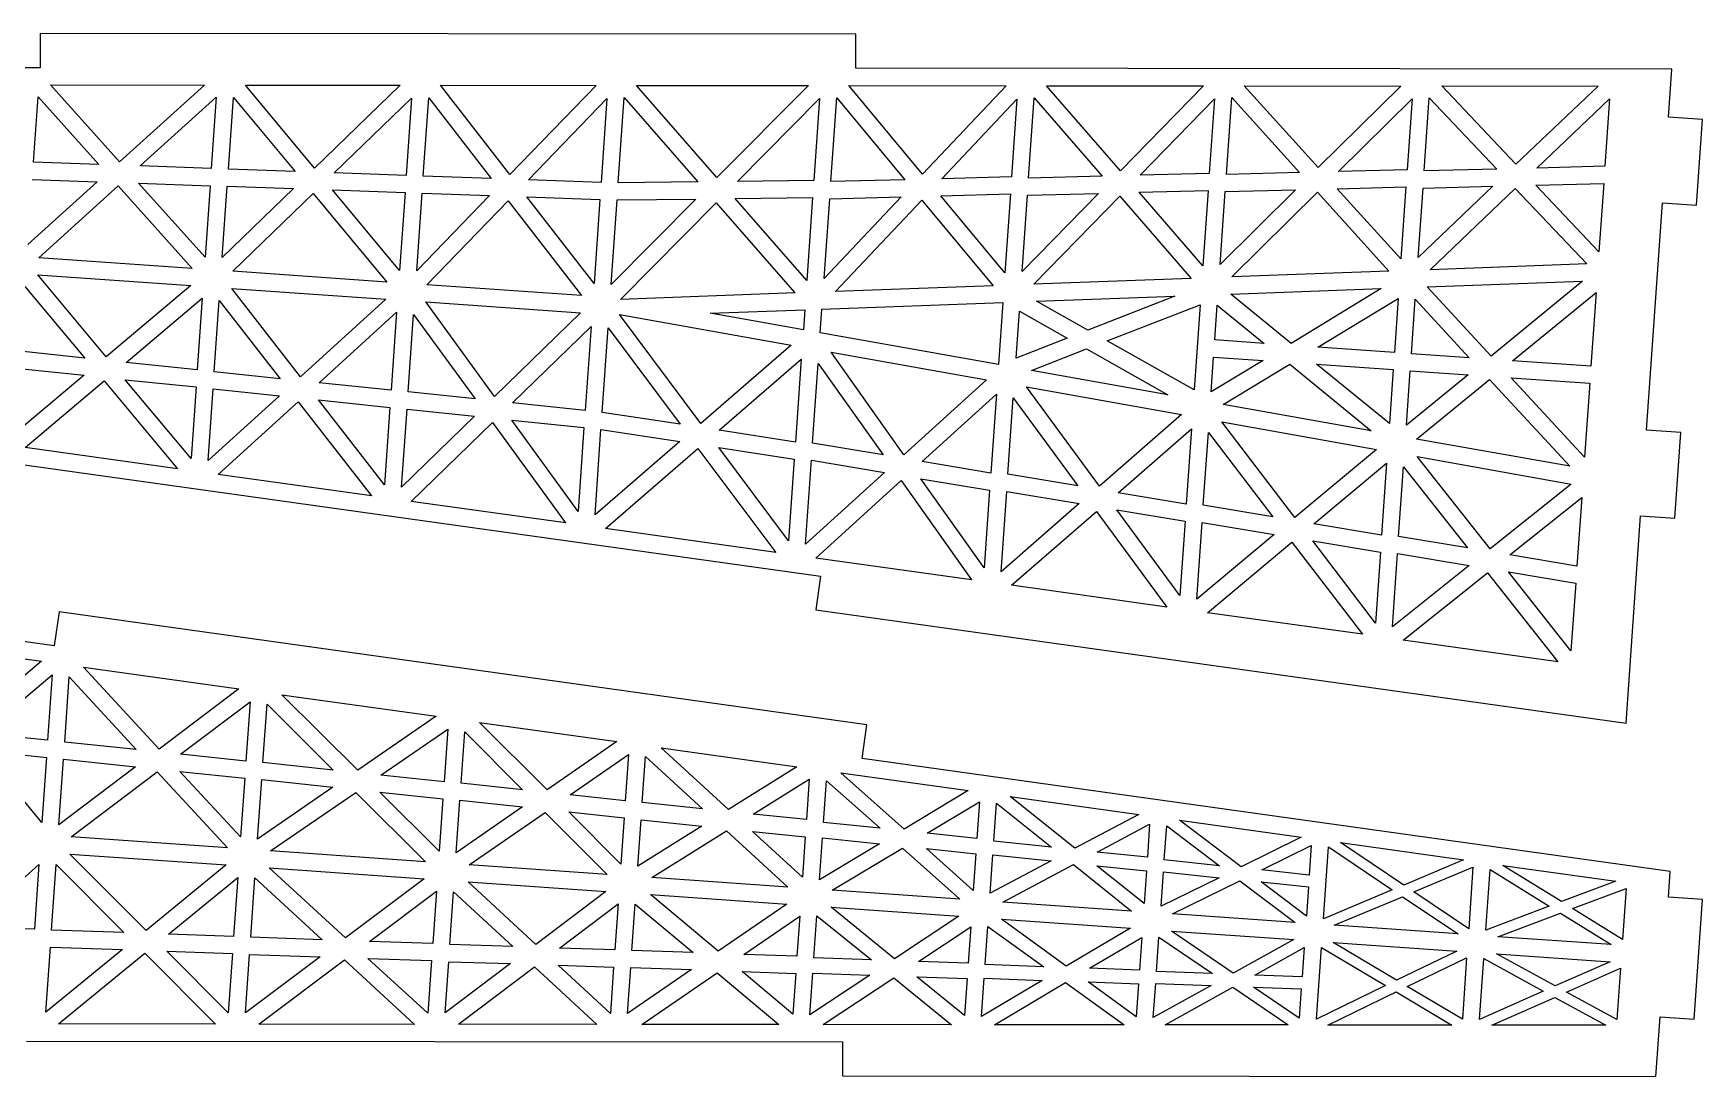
# Model space of a CAD drawing. Extents: x -150 to 161, y -98 to 106.
# Drawn here: x 5.5 to 161.4, y 8.5 to 105.9 of the extents above; entities that cross this region are included whole.
import ezdxf

# ---------------------------------------------------------------- set-up
doc = ezdxf.new("R2010")
doc.units = 0
doc.header["$MEASUREMENT"] = 0
doc.layers.add('CYAN', color=4, linetype='Continuous')

msp = doc.modelspace()

# ---------------------------------------------------------------- linework, layer by layer
at = {"layer": 'CYAN'}
for p, q in [((6.135006, 105.896998), (6.131006, 102.688998)), ((82.315006, 105.822998), (6.135006, 105.896998)), ((82.313006, 102.634998), (82.315006, 105.822998)), ((6.131006, 102.688998), (-70.048994, 102.763998)), ((158.493006, 102.560998), (82.313006, 102.634998)), ((158.179006, 98.071998), (158.493006, 102.560998)), ((5.514006, 93.870998), (5.941006, 99.975998)), ((5.941006, 99.975998), (11.614006, 93.644998)), ((13.537006, 93.910998), (7.102006, 101.097998)), ((7.102006, 101.097998), (21.476006, 101.074998)), ((21.476006, 101.074998), (13.537006, 93.910998)), ((15.474006, 93.514998), (22.579006, 99.934998)), ((22.579006, 99.934998), (22.113006, 93.271998)), ((23.713006, 93.219998), (24.182006, 99.923998)), ((24.182006, 99.923998), (29.934006, 93.004998)), ((31.760006, 93.318998), (25.305006, 101.067998)), ((25.305006, 101.067998), (39.759006, 101.059998)), ((39.759006, 101.059998), (31.760006, 93.318998)), ((33.593006, 92.869998), (40.818006, 99.862998)), ((40.818006, 99.862998), (40.313006, 92.640998)), ((41.912006, 92.568998), (42.423006, 99.870998)), ((42.423006, 99.870998), (48.232006, 92.346998)), ((43.508006, 101.057998), (58.043006, 101.043998)), ((49.982006, 92.705998), (43.508006, 101.057998)), ((58.043006, 101.043998), (49.982006, 92.705998)), ((51.732006, 92.222998), (59.059006, 99.809998)), ((59.059006, 99.809998), (58.512006, 91.988998)), ((60.113006, 91.937998), (60.671006, 99.917998)), ((60.671006, 99.917998), (67.558006, 92.038998)), ((69.330006, 92.435998), (61.812006, 101.040998)), ((61.812006, 101.040998), (77.871006, 101.040998)), ((77.871006, 101.040998), (69.330006, 92.435998)), ((71.250006, 92.080998), (78.907006, 99.805998)), ((78.907006, 99.805998), (78.373006, 92.163998)), ((79.969006, 92.052998), (80.516006, 99.873998)), ((80.516006, 99.873998), (86.878006, 92.230998)), ((88.539006, 92.756998), (81.640006, 101.037998)), ((81.640006, 101.037998), (96.334006, 101.012998)), ((96.334006, 101.012998), (88.539006, 92.756998)), ((90.334006, 92.330998), (97.349006, 99.758998)), ((97.349006, 99.758998), (96.841006, 92.496998)), ((98.437006, 92.384998), (98.962006, 99.886998)), ((98.962006, 99.886998), (105.307006, 92.566998)), ((107.006006, 93.068998), (100.103006, 101.009998)), ((100.103006, 101.009998), (114.758006, 101.007998)), ((114.758006, 101.007998), (107.006006, 93.068998)), ((108.842006, 92.659998), (115.795006, 99.772998)), ((115.795006, 99.772998), (115.309006, 92.829998)), ((116.905006, 92.717998), (117.408006, 99.899998)), ((117.408006, 99.899998), (123.735006, 92.901998)), ((125.471006, 93.361998), (118.567006, 101.001998)), ((118.567006, 101.001998), (133.182006, 100.982998)), ((133.182006, 100.982998), (125.471006, 93.361998)), ((127.370006, 92.988998), (134.241006, 99.785998)), ((134.241006, 99.785998), (133.777006, 93.161998)), ((135.374006, 93.049998), (135.852006, 99.893998)), ((135.852006, 99.893998), (142.162006, 93.216998)), ((143.938006, 93.674998), (137.032006, 100.993998)), ((137.032006, 100.993998), (151.606006, 100.976998)), ((151.606006, 100.976998), (143.938006, 93.674998)), ((145.898006, 93.316998), (152.686006, 99.798998)), ((152.686006, 99.798998), (152.246006, 93.494998)), ((161.372006, 97.848998), (158.179006, 98.071998)), ((160.814006, 89.867998), (161.372006, 97.848998)), ((11.614006, 93.644998), (5.514006, 93.870998)), ((11.462006, 92.051998), (4.977006, 86.189998)), ((5.401006, 92.254998), (11.462006, 92.051998)), ((22.113006, 93.271998), (15.474006, 93.514998)), ((29.934006, 93.004998), (23.713006, 93.219998)), ((40.313006, 92.640998), (33.593006, 92.869998)), ((48.232006, 92.346998), (41.912006, 92.568998)), ((58.512006, 91.988998), (51.732006, 92.222998)), ((67.558006, 92.038998), (60.113006, 91.937998)), ((78.373006, 92.163998), (71.250006, 92.080998)), ((86.878006, 92.230998), (79.969006, 92.052998)), ((96.841006, 92.496998), (90.334006, 92.330998)), ((105.307006, 92.566998), (98.437006, 92.384998)), ((115.309006, 92.829998), (108.842006, 92.659998)), ((123.735006, 92.901998), (116.905006, 92.717998)), ((133.777006, 93.161998), (127.370006, 92.988998)), ((142.162006, 93.216998), (135.374006, 93.049998)), ((152.246006, 93.494998), (145.898006, 93.316998)), ((6.014006, 84.953998), (13.419006, 91.653998)), ((13.419006, 91.653998), (20.319006, 83.953998)), ((21.534006, 84.991998), (15.322006, 91.921998)), ((15.322006, 91.921998), (22.001006, 91.675998)), ((22.001006, 91.675998), (21.534006, 84.991998)), ((23.136006, 84.959998), (23.602006, 91.623998)), ((29.782006, 91.411998), (23.136006, 84.959998)), ((23.602006, 91.623998), (29.782006, 91.411998)), ((24.129006, 83.687998), (31.635006, 90.961998)), ((31.635006, 90.961998), (38.514006, 82.681998)), ((39.693006, 83.761998), (33.441006, 91.276998)), ((33.441006, 91.276998), (40.202006, 91.043998)), ((40.202006, 91.043998), (39.693006, 83.761998)), ((41.294006, 83.729998), (41.801006, 90.972998)), ((48.081006, 90.753998), (41.294006, 83.729998)), ((41.801006, 90.972998), (48.081006, 90.753998)), ((51.581006, 90.629998), (58.401006, 90.392998)), ((57.851006, 82.532998), (51.581006, 90.629998)), ((67.365006, 90.427998), (59.448006, 82.440998)), ((60.001006, 90.341998), (67.365006, 90.427998)), ((71.037006, 90.471998), (78.261006, 90.567998)), ((77.720006, 82.826998), (71.037006, 90.471998)), ((78.261006, 90.567998), (77.720006, 82.826998)), ((86.526006, 90.631998), (79.337006, 83.014998)), ((79.337006, 83.014998), (79.857006, 90.456998)), ((79.857006, 90.456998), (86.526006, 90.631998)), ((90.222006, 90.733998), (96.729006, 90.900998)), ((96.215006, 83.538998), (90.222006, 90.733998)), ((96.729006, 90.900998), (96.215006, 83.538998)), ((104.953006, 90.946998), (97.827006, 83.666998)), ((97.827006, 83.666998), (98.326006, 90.788998)), ((98.326006, 90.788998), (104.953006, 90.946998)), ((98.907006, 82.468998), (106.941006, 90.707998)), ((106.941006, 90.707998), (113.600006, 83.004998)), ((108.750006, 91.062998), (115.198006, 91.232998)), ((114.705006, 84.190998), (108.750006, 91.062998)), ((115.198006, 91.232998), (114.705006, 84.190998)), ((123.361006, 91.283998), (116.318006, 84.317998)), ((116.318006, 84.317998), (116.794006, 91.121998)), ((116.794006, 91.121998), (123.361006, 91.283998)), ((117.420006, 83.158998), (125.410006, 91.060998)), ((125.410006, 91.060998), (132.073006, 83.697998)), ((127.258006, 91.392998), (133.666006, 91.565998)), ((133.196006, 84.841998), (127.258006, 91.392998)), ((133.666006, 91.565998), (133.196006, 84.841998)), ((141.789006, 91.618998), (134.808006, 84.969998)), ((134.808006, 84.969998), (135.262006, 91.453998)), ((135.262006, 91.453998), (141.789006, 91.618998)), ((135.932006, 83.828998), (143.880006, 91.412998)), ((143.880006, 91.412998), (150.545006, 84.370998)), ((145.786006, 91.720998), (152.133006, 91.878998)), ((151.686006, 85.493998), (145.786006, 91.720998)), ((152.133006, 91.878998), (151.686006, 85.493998)), ((42.245006, 82.420998), (49.831006, 90.270998)), ((49.831006, 90.270998), (56.690006, 81.410998)), ((58.401006, 90.392998), (57.851006, 82.532998)), ((59.448006, 82.440998), (60.001006, 90.341998)), ((60.334006, 81.055998), (69.265006, 90.074998)), ((69.265006, 90.074998), (76.616006, 81.660998)), ((80.395006, 81.797998), (88.450006, 90.336998)), ((88.450006, 90.336998), (95.128006, 82.331998)), ((156.136006, 68.842998), (157.621006, 90.090998)), ((157.621006, 90.090998), (160.814006, 89.867998)), ((20.319006, 83.953998), (6.014006, 84.953998)), ((150.545006, 84.370998), (135.932006, 83.828998)), ((12.303006, 75.692998), (5.902006, 83.357998)), ((5.902006, 83.357998), (20.207006, 82.357998)), ((38.514006, 82.681998), (24.129006, 83.687998)), ((113.600006, 83.004998), (98.907006, 82.468998)), ((132.073006, 83.697998), (117.420006, 83.158998)), ((135.659006, 82.223998), (150.171006, 82.752998)), ((150.171006, 82.752998), (141.623006, 75.771998)), ((4.704006, 82.278998), (10.310006, 75.571998)), ((20.207006, 82.357998), (12.303006, 75.692998)), ((14.150006, 75.162998), (21.266006, 81.160998)), ((21.266006, 81.160998), (20.799006, 74.477998)), ((30.438006, 73.843998), (24.018006, 82.091998)), ((24.018006, 82.091998), (38.403006, 81.085998)), ((38.403006, 81.085998), (30.438006, 73.843998)), ((56.690006, 81.410998), (42.245006, 82.420998)), ((76.616006, 81.660998), (60.334006, 81.055998)), ((95.128006, 82.331998), (80.395006, 81.797998)), ((99.157006, 80.886998), (112.082006, 81.366998)), ((112.082006, 81.366998), (103.960006, 78.185998)), ((117.327006, 81.540998), (131.357006, 82.063998)), ((122.961006, 76.956998), (117.327006, 81.540998)), ((131.357006, 82.063998), (122.961006, 76.956998)), ((125.442006, 76.602998), (132.938006, 81.150998)), ((132.938006, 81.150998), (132.585006, 76.103998)), ((134.181006, 75.991998), (134.536006, 81.079998)), ((134.536006, 81.079998), (139.588006, 75.613998)), ((141.623006, 75.771998), (135.659006, 82.223998)), ((143.618006, 75.331998), (151.421006, 81.702998)), ((151.421006, 81.702998), (150.940006, 74.819998)), ((22.391006, 74.305998), (22.857006, 80.969998)), ((22.857006, 80.969998), (28.540006, 73.655998)), ((32.183006, 73.279998), (39.419006, 79.851998)), ((39.419006, 79.851998), (38.910006, 72.569998)), ((40.503006, 72.417998), (41.010006, 79.659998)), ((41.010006, 79.659998), (46.753006, 71.759998)), ((48.553006, 71.994998), (42.134006, 80.824998)), ((42.134006, 80.824998), (56.578006, 79.814998)), ((56.578006, 79.814998), (48.553006, 71.994998)), ((67.825006, 69.484998), (60.236006, 79.658998)), ((60.236006, 79.658998), (76.276006, 76.792998)), ((68.685006, 79.769998), (77.529006, 80.093998)), ((77.398006, 78.218998), (68.685006, 79.769998)), ((77.529006, 80.093998), (77.398006, 78.218998)), ((78.981006, 77.926998), (79.137006, 80.161998)), ((79.137006, 80.161998), (96.021006, 80.765998)), ((96.021006, 80.765998), (95.616006, 74.979998)), ((97.261006, 75.565998), (97.568006, 79.955998)), ((97.568006, 79.955998), (102.043006, 77.436998)), ((103.960006, 78.185998), (99.157006, 80.886998)), ((105.774006, 77.176998), (114.451006, 80.558998)), ((114.451006, 80.558998), (113.896006, 72.618998)), ((115.826006, 77.275998), (116.053006, 80.527998)), ((116.053006, 80.527998), (120.434006, 76.952998)), ((50.236006, 71.396998), (57.572006, 78.541998)), ((57.572006, 78.541998), (57.022006, 70.680998)), ((58.614006, 70.509998), (59.167006, 78.410998)), ((59.167006, 78.410998), (65.894006, 69.398998)), ((76.276006, 76.792998), (67.825006, 69.484998)), ((95.616006, 74.979998), (78.981006, 77.926998)), ((102.043006, 77.436998), (97.261006, 75.565998)), ((98.705006, 74.422998), (103.837006, 76.429998)), ((103.837006, 76.429998), (111.437006, 72.148998)), ((113.896006, 72.618998), (105.774006, 77.176998)), ((120.434006, 76.952998), (115.826006, 77.275998)), ((132.585006, 76.103998), (125.442006, 76.602998)), ((10.310006, 75.571998), (4.280006, 76.213998)), ((20.799006, 74.477998), (14.150006, 75.162998)), ((69.525006, 68.844998), (77.207006, 75.484998)), ((77.207006, 75.484998), (76.665006, 67.743998)), ((78.261006, 67.631998), (78.782006, 75.073998)), ((78.782006, 75.073998), (84.841006, 66.530998)), ((79.998006, 76.131998), (94.514006, 73.552998)), ((86.787006, 66.554998), (79.998006, 76.131998)), ((115.486006, 72.426998), (115.714006, 75.679998)), ((120.323006, 75.356998), (115.486006, 72.426998)), ((115.714006, 75.679998), (120.323006, 75.356998)), ((116.607006, 71.245998), (122.824006, 75.001998)), ((122.824006, 75.001998), (130.428006, 68.775998)), ((132.120006, 69.459998), (125.330006, 75.006998)), ((125.330006, 75.006998), (132.473006, 74.507998)), ((139.588006, 75.613998), (134.181006, 75.991998)), ((150.940006, 74.819998), (143.618006, 75.331998)), ((10.238006, 73.972998), (3.740006, 68.492998)), ((4.167006, 74.597998), (10.238006, 73.972998)), ((4.733006, 67.220998), (12.105006, 73.440998)), ((12.105006, 73.440998), (18.970006, 65.242998)), ((14.079006, 73.563998), (20.687006, 72.880998)), ((20.221006, 66.217998), (14.079006, 73.563998)), ((28.540006, 73.655998), (22.391006, 74.305998)), ((38.910006, 72.569998), (32.183006, 73.279998)), ((94.514006, 73.552998), (86.787006, 66.554998)), ((111.437006, 72.148998), (98.705006, 74.422998)), ((132.473006, 74.507998), (132.120006, 69.459998)), ((133.713006, 69.307998), (134.069006, 74.395998)), ((139.476006, 74.017998), (133.713006, 69.307998)), ((134.069006, 74.395998), (139.476006, 74.017998)), ((134.666006, 68.018998), (141.470006, 73.577998)), ((141.470006, 73.577998), (148.963006, 65.474998)), ((150.347006, 66.340998), (143.506006, 73.735998)), ((143.506006, 73.735998), (150.828006, 73.223998)), ((20.687006, 72.880998), (20.221006, 66.217998)), ((21.810006, 66.005998), (22.279006, 72.709998)), ((28.469006, 72.056998), (21.810006, 66.005998)), ((22.279006, 72.709998), (28.469006, 72.056998)), ((46.753006, 71.759998), (40.503006, 72.417998)), ((88.486006, 65.914998), (95.422006, 72.206998)), ((95.422006, 72.206998), (94.907006, 64.844998)), ((96.504006, 64.732998), (97.002006, 71.855998)), ((97.002006, 71.855998), (103.044006, 63.653998)), ((105.046006, 63.613998), (98.237006, 72.891998)), ((98.237006, 72.891998), (112.712006, 70.315998)), ((150.828006, 73.223998), (150.347006, 66.340998)), ((22.763006, 64.716998), (30.234006, 71.491998)), ((30.234006, 71.491998), (37.078006, 62.712998)), ((38.293006, 63.750998), (32.111006, 71.681998)), ((32.111006, 71.681998), (38.798006, 70.972998)), ((38.798006, 70.972998), (38.293006, 63.750998)), ((39.881006, 63.519998), (40.392006, 70.821998)), ((46.681006, 70.161998), (39.881006, 63.519998)), ((40.392006, 70.821998), (46.681006, 70.161998)), ((57.022006, 70.680998), (50.236006, 71.396998)), ((65.894006, 69.398998), (58.614006, 70.509998)), ((112.712006, 70.315998), (105.046006, 63.613998)), ((130.428006, 68.775998), (116.607006, 71.245998)), ((40.791006, 62.192998), (48.363006, 69.562998)), ((48.363006, 69.562998), (55.186006, 60.183998)), ((56.364006, 61.263998), (50.164006, 69.797998)), ((50.164006, 69.797998), (56.911006, 69.084998)), ((56.911006, 69.084998), (56.364006, 61.263998)), ((57.945006, 60.932998), (58.503006, 68.913998)), ((58.503006, 68.913998), (65.861006, 67.777998)), ((76.665006, 67.743998), (69.525006, 68.844998)), ((106.788006, 63.010998), (113.642006, 68.987998)), ((113.642006, 68.987998), (113.150006, 61.944998)), ((114.746006, 61.832998), (115.221006, 68.636998)), ((115.221006, 68.636998), (121.227006, 60.758998)), ((123.287006, 60.694998), (116.474006, 69.631998)), ((116.474006, 69.631998), (130.910006, 67.058998)), ((159.328006, 68.619998), (156.136006, 68.842998)), ((158.770006, 60.638998), (159.328006, 68.619998)), ((18.970006, 65.242998), (4.733006, 67.220998)), ((65.861006, 67.777998), (57.945006, 60.932998)), ((58.918006, 59.661998), (67.561006, 67.137998)), ((67.561006, 67.137998), (74.821006, 57.427998)), ((76.019006, 58.506998), (69.511006, 67.221998)), ((69.511006, 67.221998), (76.554006, 66.147998)), ((84.841006, 66.530998), (78.261006, 67.631998)), ((130.910006, 67.058998), (123.287006, 60.694998)), ((148.963006, 65.474998), (134.666006, 68.018998)), ((3.550006, 65.779998), (78.998006, 55.230998)), ((76.554006, 66.147998), (76.019006, 58.506998)), ((77.603006, 58.214998), (78.150006, 66.035998)), ((78.150006, 66.035998), (84.967006, 64.897998)), ((94.907006, 64.844998), (88.486006, 65.914998)), ((125.071006, 60.108998), (131.862006, 65.768998)), ((131.862006, 65.768998), (131.392006, 59.044998)), ((141.528006, 57.774998), (134.712006, 66.391998)), ((134.712006, 66.391998), (149.108006, 63.820998)), ((37.078006, 62.712998), (22.763006, 64.716998)), ((84.967006, 64.897998), (77.603006, 58.214998)), ((78.554006, 56.905998), (86.538006, 64.146998)), ((86.538006, 64.146998), (93.108006, 54.885998)), ((88.375006, 64.318998), (94.796006, 63.247998)), ((94.288006, 55.985998), (88.375006, 64.318998)), ((103.044006, 63.653998), (96.504006, 64.732998)), ((132.988006, 58.933998), (133.441006, 65.417998)), ((133.441006, 65.417998), (139.429006, 57.861998)), ((94.796006, 63.247998), (94.288006, 55.985998)), ((95.867006, 55.634998), (96.392006, 63.136998)), ((96.392006, 63.136998), (103.169006, 62.000998)), ((113.150006, 61.944998), (106.788006, 63.010998)), ((149.108006, 63.820998), (141.528006, 57.774998)), ((143.373006, 57.204998), (150.082006, 62.549998)), ((150.082006, 62.549998), (149.635006, 56.165998)), ((55.186006, 60.183998), (40.791006, 62.192998)), ((103.169006, 62.000998), (95.867006, 55.634998)), ((96.841006, 54.363998), (104.782006, 61.266998)), ((104.782006, 61.266998), (111.354006, 52.326998)), ((106.657006, 61.416998), (113.038006, 60.348998)), ((112.552006, 53.405998), (106.657006, 61.416998)), ((121.227006, 60.758998), (114.746006, 61.832998)), ((154.223006, 41.489998), (155.577006, 60.862998)), ((155.577006, 60.862998), (158.770006, 60.638998)), ((7.449006, 48.720998), (-67.997994, 59.268998)), ((74.821006, 57.427998), (58.918006, 59.661998)), ((113.038006, 60.348998), (112.552006, 53.405998)), ((114.132006, 53.054998), (114.634006, 60.236998)), ((114.634006, 60.236998), (121.371006, 59.104998)), ((131.392006, 59.044998), (125.071006, 60.108998)), ((121.371006, 59.104998), (114.132006, 53.054998)), ((115.127006, 51.801998), (123.027006, 58.406998)), ((123.027006, 58.406998), (129.602006, 49.787998)), ((124.959006, 58.512998), (131.280006, 57.448998)), ((130.817006, 50.824998), (124.959006, 58.512998)), ((139.429006, 57.861998), (132.988006, 58.933998)), ((93.108006, 54.885998), (78.554006, 56.905998)), ((131.280006, 57.448998), (130.817006, 50.824998)), ((132.398006, 50.493998), (132.876006, 57.337998)), ((139.575006, 56.227998), (132.398006, 50.493998)), ((132.876006, 57.337998), (139.575006, 56.227998)), ((149.635006, 56.165998), (143.373006, 57.204998)), ((78.998006, 55.230998), (78.557006, 52.073998)), ((133.413006, 49.240998), (141.270006, 55.527998)), ((141.270006, 55.527998), (147.848006, 47.228998)), ((149.081006, 48.244998), (143.261006, 55.608998)), ((143.261006, 55.608998), (149.522006, 54.549998)), ((111.354006, 52.326998), (96.841006, 54.363998)), ((149.522006, 54.549998), (149.081006, 48.244998)), ((7.892006, 51.896998), (7.449006, 48.720998)), ((83.340006, 41.348998), (7.892006, 51.896998)), ((78.557006, 52.073998), (154.223006, 41.489998)), ((129.602006, 49.787998), (115.127006, 51.801998)), ((-7.970994, 49.257998), (6.266006, 47.279998)), ((147.848006, 47.228998), (133.413006, 49.240998)), ((6.266006, 47.279998), (-1.105994, 41.058998)), ((0.762006, 40.526998), (7.260006, 46.006998)), ((7.260006, 46.006998), (6.833006, 39.901998)), ((8.425006, 39.730998), (8.850006, 45.815998)), ((8.850006, 45.815998), (15.112006, 39.022998)), ((17.240006, 39.073998), (10.177006, 46.725998)), ((10.177006, 46.725998), (24.692006, 44.707998)), ((24.692006, 44.707998), (17.240006, 39.073998)), ((28.702006, 44.146998), (43.097006, 42.137998)), ((35.788006, 37.095998), (28.702006, 44.146998)), ((19.252006, 38.592998), (25.729006, 43.492998)), ((25.729006, 43.492998), (25.341006, 37.945998)), ((26.936006, 37.814998), (27.317006, 43.260998)), ((27.317006, 43.260998), (33.503006, 37.114998)), ((43.097006, 42.137998), (35.788006, 37.095998)), ((6.833006, 39.901998), (0.762006, 40.526998)), ((37.941006, 36.643998), (44.196006, 40.937998)), ((44.196006, 40.937998), (43.852006, 36.009998)), ((45.448006, 35.898998), (45.782006, 40.686998)), ((45.782006, 40.686998), (51.178006, 35.277998)), ((47.166006, 41.552998), (59.973006, 39.774998)), ((53.462006, 35.257998), (47.166006, 41.552998)), ((82.899006, 38.191998), (83.340006, 41.348998)), ((15.112006, 39.022998), (8.425006, 39.730998)), ((59.973006, 39.774998), (53.462006, 35.257998)), ((70.416006, 33.430998), (64.122006, 39.183998)), ((64.122006, 39.183998), (76.790006, 37.415998)), ((6.296006, 32.220998), (0.690006, 38.927998)), ((0.690006, 38.927998), (6.720006, 38.285998)), ((6.720006, 38.285998), (6.296006, 32.220998)), ((7.885006, 32.009998), (8.313006, 38.134998)), ((15.040006, 37.423998), (7.885006, 32.009998)), ((8.313006, 38.134998), (15.040006, 37.423998)), ((25.341006, 37.945998), (19.252006, 38.592998)), ((33.503006, 37.114998), (26.936006, 37.814998)), ((55.616006, 34.806998), (61.072006, 38.574998)), ((61.072006, 38.574998), (60.770006, 34.245998)), ((62.362006, 34.073998), (62.662006, 38.363998)), ((62.662006, 38.363998), (67.994006, 33.479998)), ((76.790006, 37.415998), (70.416006, 33.430998)), ((158.347006, 27.642998), (82.899006, 38.191998)), ((9.028006, 30.866998), (17.051006, 36.941998)), ((17.051006, 36.941998), (23.612006, 29.846998)), ((24.846006, 30.863998), (19.180006, 36.993998)), ((19.180006, 36.993998), (25.230006, 36.349998)), ((25.230006, 36.349998), (24.846006, 30.863998)), ((26.437006, 30.671998), (26.825006, 36.218998)), ((26.825006, 36.218998), (33.472006, 35.512998)), ((43.852006, 36.009998), (37.941006, 36.643998)), ((51.178006, 35.277998), (45.448006, 35.898998)), ((72.711006, 32.989998), (77.953006, 36.271998)), ((77.953006, 36.271998), (77.688006, 32.481998)), ((79.274006, 32.229998), (79.546006, 36.120998)), ((79.546006, 36.120998), (84.569006, 31.679998)), ((86.809006, 31.602998), (80.900006, 36.847998)), ((80.900006, 36.847998), (92.774006, 35.195998)), ((33.472006, 35.512998), (26.437006, 30.671998)), ((27.642006, 29.564998), (35.603006, 35.022998)), ((35.603006, 35.022998), (42.107006, 28.553998)), ((37.850006, 35.046998), (43.740006, 34.413998)), ((43.398006, 29.525998), (37.850006, 35.046998)), ((43.740006, 34.413998), (43.398006, 29.525998)), ((44.991006, 29.374998), (45.336006, 34.302998)), ((45.336006, 34.302998), (51.186006, 33.672998)), ((60.770006, 34.245998), (55.616006, 34.806998)), ((92.774006, 35.195998), (86.809006, 31.602998)), ((96.725006, 34.638998), (108.717006, 32.957998)), ((102.762006, 29.805998), (96.725006, 34.638998)), ((51.186006, 33.672998), (44.991006, 29.374998)), ((46.197006, 28.267998), (53.276006, 33.165998)), ((53.276006, 33.165998), (59.066006, 27.367998)), ((55.505006, 33.210998), (60.658006, 32.649998)), ((60.357006, 28.339998), (55.505006, 33.210998)), ((67.994006, 33.479998), (62.362006, 34.073998)), ((77.688006, 32.481998), (72.711006, 32.989998)), ((88.947006, 31.212998), (93.844006, 34.158998)), ((93.844006, 34.158998), (93.604006, 30.726998)), ((95.190006, 30.475998), (95.439006, 34.026998)), ((95.439006, 34.026998), (100.585006, 29.917998)), ((108.717006, 32.957998), (102.762006, 29.805998)), ((60.658006, 32.649998), (60.357006, 28.339998)), ((61.947006, 28.148998), (62.250006, 32.477998)), ((67.922006, 31.880998), (61.947006, 28.148998)), ((62.250006, 32.477998), (67.922006, 31.880998)), ((63.236006, 27.075998), (70.217006, 31.439998)), ((70.217006, 31.439998), (75.964006, 26.185998)), ((77.313006, 27.114998), (72.639006, 31.390998)), ((72.639006, 31.390998), (77.575006, 30.864998)), ((84.569006, 31.679998), (79.274006, 32.229998)), ((93.604006, 30.726998), (88.947006, 31.212998)), ((104.843006, 29.459998), (109.737006, 32.064998)), ((109.737006, 32.064998), (109.521006, 28.971998)), ((111.107006, 28.720998), (111.330006, 31.912998)), ((111.330006, 31.912998), (116.262006, 28.179998)), ((112.509006, 32.431998), (123.885006, 30.834998)), ((118.280006, 28.078998), (112.509006, 32.431998)), ((23.612006, 29.846998), (9.028006, 30.866998)), ((77.575006, 30.864998), (77.313006, 27.114998)), ((78.899006, 26.862998), (79.174006, 30.793998)), ((84.507006, 30.219998), (78.899006, 26.862998)), ((79.174006, 30.793998), (84.507006, 30.219998)), ((80.094006, 25.897998), (86.645006, 29.829998)), ((86.645006, 29.829998), (92.025006, 25.062998)), ((93.265006, 25.878998), (88.886006, 29.773998)), ((88.886006, 29.773998), (93.504006, 29.289998)), ((100.585006, 29.917998), (95.190006, 30.475998)), ((123.885006, 30.834998), (118.280006, 28.078998)), ((120.204006, 27.783998), (124.834006, 30.066998)), ((124.834006, 30.066998), (124.642006, 27.313998)), ((125.960006, 23.231998), (126.429006, 29.934998)), ((126.429006, 29.934998), (132.384006, 25.929998)), ((127.560006, 30.336998), (139.036006, 28.732998)), ((133.458006, 26.375998), (127.560006, 30.336998)), ((-0.461994, 22.448998), (6.022006, 28.309998)), ((6.022006, 28.309998), (5.598006, 22.244998)), ((7.197006, 22.173998), (7.625006, 28.298998)), ((7.625006, 28.298998), (13.957006, 21.940998)), ((16.016006, 22.137998), (8.916006, 29.270998)), ((8.916006, 29.270998), (23.501006, 28.250998)), ((23.501006, 28.250998), (16.016006, 22.137998)), ((42.107006, 28.553998), (27.642006, 29.564998)), ((59.066006, 27.367998), (46.197006, 28.267998)), ((93.504006, 29.289998), (93.265006, 25.878998)), ((94.851006, 25.627998), (95.101006, 29.198998)), ((100.535006, 28.637998), (94.851006, 25.627998)), ((95.101006, 29.198998), (100.535006, 28.637998)), ((96.016006, 24.783998), (102.616006, 28.291998)), ((102.616006, 28.291998), (108.046006, 23.942998)), ((104.794006, 28.179998), (109.431006, 27.695998)), ((109.218006, 24.642998), (104.794006, 28.179998)), ((109.521006, 28.971998), (104.843006, 29.459998)), ((116.262006, 28.179998), (111.107006, 28.720998)), ((139.036006, 28.732998), (133.458006, 26.375998)), ((142.729006, 28.213998), (153.271006, 26.734998)), ((148.185006, 24.824998), (142.729006, 28.213998)), ((18.117006, 21.790998), (24.581006, 27.072998)), ((24.581006, 27.072998), (24.197006, 21.585998)), ((25.795006, 21.494998), (26.183006, 27.040998)), ((26.183006, 27.040998), (32.475006, 21.267998)), ((27.531006, 27.968998), (41.996006, 26.957998)), ((34.654006, 21.456998), (27.531006, 27.968998)), ((41.996006, 26.957998), (34.654006, 21.456998)), ((52.414006, 20.835998), (46.086006, 26.671998)), ((46.086006, 26.671998), (58.954006, 25.771998)), ((75.964006, 26.185998), (63.236006, 27.075998)), ((109.431006, 27.695998), (109.218006, 24.642998)), ((110.804006, 24.391998), (111.029006, 27.603998)), ((116.223006, 27.059998), (110.804006, 24.391998)), ((111.029006, 27.603998), (116.223006, 27.059998)), ((111.877006, 23.674998), (118.148006, 26.764998)), ((118.148006, 26.764998), (123.309006, 22.875998)), ((120.165006, 26.663998), (124.564006, 26.195998)), ((124.372006, 23.462998), (120.165006, 26.663998)), ((124.642006, 27.313998), (120.204006, 27.783998)), ((134.395006, 25.728998), (139.930006, 28.048998)), ((139.930006, 28.048998), (139.528006, 22.302998)), ((141.122006, 22.150998), (141.519006, 27.837998)), ((141.519006, 27.837998), (147.053006, 24.402998)), ((153.271006, 26.734998), (148.185006, 24.824998)), ((158.179006, 25.248998), (158.347006, 27.642998)), ((36.876006, 21.120998), (43.139006, 25.814998)), ((43.139006, 25.814998), (42.797006, 20.926998)), ((44.393006, 20.815998), (44.737006, 25.743998)), ((44.737006, 25.743998), (50.274006, 20.624998)), ((58.954006, 25.771998), (52.414006, 20.835998)), ((63.124006, 25.479998), (75.853006, 24.589998)), ((69.430006, 20.187998), (63.124006, 25.479998)), ((92.025006, 25.062998), (80.094006, 25.897998)), ((124.564006, 26.195998), (124.372006, 23.462998)), ((132.384006, 25.929998), (125.960006, 23.231998)), ((126.980006, 22.618998), (133.341006, 25.281998)), ((133.341006, 25.281998), (138.532006, 21.810998)), ((139.528006, 22.302998), (134.395006, 25.728998)), ((149.224006, 24.190998), (154.227006, 26.066998)), ((154.227006, 26.066998), (153.892006, 21.277998)), ((161.372006, 25.025998), (158.179006, 25.248998)), ((160.590006, 13.852998), (161.372006, 25.025998)), ((54.615006, 20.481998), (60.097006, 24.628998)), ((60.097006, 24.628998), (59.796006, 20.319998)), ((61.396006, 20.267998), (61.699006, 24.597998)), ((61.699006, 24.597998), (67.096006, 20.069998)), ((75.853006, 24.589998), (69.430006, 20.187998)), ((71.836006, 19.898998), (77.059006, 23.482998)), ((77.059006, 23.482998), (76.796006, 19.732998)), ((78.390006, 19.580998), (78.664006, 23.511998)), ((78.664006, 23.511998), (83.751006, 19.406998)), ((85.922006, 19.494998), (79.983006, 24.300998)), ((79.983006, 24.300998), (91.914006, 23.466998)), ((91.914006, 23.466998), (85.922006, 19.494998)), ((108.046006, 23.942998), (96.016006, 24.783998)), ((123.309006, 22.875998), (111.877006, 23.674998)), ((147.053006, 24.402998), (141.122006, 22.150998)), ((142.243006, 21.551998), (148.090006, 23.748998)), ((148.090006, 23.748998), (152.837006, 20.810998)), ((153.892006, 21.277998), (149.224006, 24.190998)), ((5.598006, 22.244998), (-0.461994, 22.448998)), ((13.957006, 21.940998), (7.197006, 22.173998)), ((88.150006, 19.238998), (93.028006, 22.486998)), ((93.028006, 22.486998), (92.789006, 19.074998)), ((94.384006, 18.943998), (94.634006, 22.514998)), ((94.634006, 22.514998), (99.843006, 18.742998)), ((95.904006, 23.187998), (107.935006, 22.346998)), ((101.952006, 18.795998), (95.904006, 23.187998)), ((107.935006, 22.346998), (101.952006, 18.795998)), ((117.545006, 18.145998), (111.765006, 22.078998)), ((111.765006, 22.078998), (123.197006, 21.279998)), ((138.532006, 21.810998), (126.980006, 22.618998)), ((6.660006, 14.491998), (7.085006, 20.576998)), ((13.806006, 20.347998), (6.660006, 14.491998)), ((7.085006, 20.576998), (13.806006, 20.347998)), ((24.197006, 21.585998), (18.117006, 21.790998)), ((32.475006, 21.267998), (25.795006, 21.494998)), ((42.797006, 20.926998), (36.876006, 21.120998)), ((50.274006, 20.624998), (44.393006, 20.815998)), ((59.796006, 20.319998), (54.615006, 20.481998)), ((67.096006, 20.069998), (61.396006, 20.267998)), ((104.124006, 18.603998), (108.997006, 21.490998)), ((108.997006, 21.490998), (108.784006, 18.437998)), ((110.379006, 18.306998), (110.603006, 21.518998)), ((110.603006, 21.518998), (115.598006, 18.121998)), ((123.197006, 21.279998), (117.545006, 18.145998)), ((119.557006, 17.964998), (124.169006, 20.549998)), ((124.169006, 20.549998), (123.978006, 17.816998)), ((125.304006, 13.854998), (125.773006, 20.557998)), ((125.773006, 20.557998), (131.759006, 16.991998)), ((132.797006, 17.500998), (126.868006, 21.022998)), ((126.868006, 21.022998), (138.420006, 20.214998)), ((152.837006, 20.810998), (142.243006, 21.551998)), ((7.847006, 13.406998), (15.907006, 20.000998)), ((15.907006, 20.000998), (22.501006, 13.384998)), ((17.965006, 20.197998), (24.086006, 19.989998)), ((23.698006, 14.443998), (17.965006, 20.197998)), ((24.086006, 19.989998), (23.698006, 14.443998)), ((25.302006, 14.451998), (25.683006, 19.897998)), ((32.284006, 19.677998), (25.302006, 14.451998)), ((25.683006, 19.897998), (32.284006, 19.677998)), ((26.551006, 13.381998), (34.549006, 19.378998)), ((34.549006, 19.378998), (41.085006, 13.367998)), ((42.341006, 14.402998), (36.744006, 19.525998)), ((36.744006, 19.525998), (42.685006, 19.330998)), ((42.685006, 19.330998), (42.341006, 14.402998)), ((43.946006, 14.430998), (44.281006, 19.219998)), ((50.043006, 19.036998), (43.946006, 14.430998)), ((44.281006, 19.219998), (50.043006, 19.036998)), ((45.196006, 13.380998), (52.307006, 18.737998)), ((52.307006, 18.737998), (58.126006, 13.358998)), ((59.382006, 14.393998), (54.503006, 18.885998)), ((54.503006, 18.885998), (59.684006, 18.723998)), ((59.684006, 18.723998), (59.382006, 14.393998)), ((76.796006, 19.732998), (71.836006, 19.898998)), ((83.751006, 19.406998), (78.390006, 19.580998)), ((92.789006, 19.074998), (88.150006, 19.238998)), ((99.843006, 18.742998), (94.384006, 18.943998)), ((138.420006, 20.214998), (132.797006, 17.500998)), ((133.778006, 16.910998), (139.339006, 19.589998)), ((139.339006, 19.589998), (138.937006, 13.843998)), ((140.540006, 13.831998), (140.938006, 19.517998)), ((140.938006, 19.517998), (146.498006, 16.462998)), ((142.131006, 19.955998), (152.725006, 19.214998)), ((147.616006, 16.965998), (142.131006, 19.955998)), ((152.725006, 19.214998), (147.616006, 16.965998)), ((60.985006, 14.382998), (61.285006, 18.671998)), ((66.945006, 18.476998), (60.985006, 14.382998)), ((61.285006, 18.671998), (66.945006, 18.476998)), ((62.317006, 13.366998), (69.350006, 18.187998)), ((69.350006, 18.187998), (75.107006, 13.354998)), ((71.684006, 18.305998), (76.683006, 18.116998)), ((76.418006, 14.325998), (71.684006, 18.305998)), ((76.683006, 18.116998), (76.418006, 14.325998)), ((78.017006, 14.253998), (78.289006, 18.144998)), ((83.609006, 17.952998), (78.017006, 14.253998)), ((78.289006, 18.144998), (83.609006, 17.952998)), ((79.257006, 13.344998), (85.838006, 17.716998)), ((85.838006, 17.716998), (91.245006, 13.328998)), ((88.009006, 17.805998), (92.689006, 17.638998)), ((92.449006, 14.206998), (88.009006, 17.805998)), ((92.689006, 17.638998), (92.449006, 14.206998)), ((94.046006, 14.115998), (94.295006, 17.666998)), ((99.714006, 17.467998), (94.046006, 14.115998)), ((94.295006, 17.666998), (99.714006, 17.467998)), ((95.235006, 13.330998), (101.886006, 17.275998)), ((101.886006, 17.275998), (107.344006, 13.325998)), ((108.478006, 14.068998), (103.995006, 17.328998)), ((103.995006, 17.328998), (108.695006, 17.160998)), ((108.784006, 18.437998), (104.124006, 18.603998)), ((108.695006, 17.160998), (108.478006, 14.068998)), ((110.077006, 13.996998), (110.300006, 17.188998)), ((110.300006, 17.188998), (115.480006, 17.007998)), ((115.598006, 18.121998), (110.379006, 18.306998)), ((123.978006, 17.816998), (119.557006, 17.964998)), ((148.677006, 16.369998), (153.705006, 18.604998)), ((153.705006, 18.604998), (153.370006, 13.816998)), ((115.480006, 17.007998), (110.077006, 13.996998)), ((111.173006, 13.318998), (117.493006, 16.826998)), ((117.493006, 16.826998), (122.661006, 13.317998)), ((123.707006, 13.945998), (119.439006, 16.850998)), ((119.439006, 16.850998), (123.899006, 16.699998)), ((123.899006, 16.699998), (123.707006, 13.945998)), ((131.759006, 16.991998), (125.304006, 13.854998)), ((126.368006, 13.298998), (132.760006, 16.400998)), ((132.760006, 16.400998), (137.956006, 13.290998)), ((138.937006, 13.843998), (133.778006, 16.910998)), ((146.498006, 16.462998), (140.540006, 13.831998)), ((141.685006, 13.290998), (147.560006, 15.886998)), ((147.560006, 15.886998), (152.331006, 13.287998)), ((153.370006, 13.816998), (148.677006, 16.369998)), ((157.007006, 8.489998), (157.398006, 14.075998)), ((157.398006, 14.075998), (160.590006, 13.852998)), ((22.501006, 13.384998), (7.847006, 13.406998)), ((41.085006, 13.367998), (26.551006, 13.381998)), ((58.126006, 13.358998), (45.196006, 13.380998)), ((75.107006, 13.354998), (62.317006, 13.366998)), ((91.245006, 13.328998), (79.257006, 13.344998)), ((107.344006, 13.325998), (95.235006, 13.330998)), ((122.661006, 13.317998), (111.173006, 13.318998)), ((137.956006, 13.290998), (126.368006, 13.298998)), ((152.331006, 13.287998), (141.685006, 13.290998)), ((4.868006, 11.810998), (81.049006, 11.736998)), ((81.049006, 11.736998), (81.047006, 8.548998)), ((81.047006, 8.548998), (157.007006, 8.489998))]:
    msp.add_line(p, q, dxfattribs=at)

doc.saveas('drawing.dxf')
